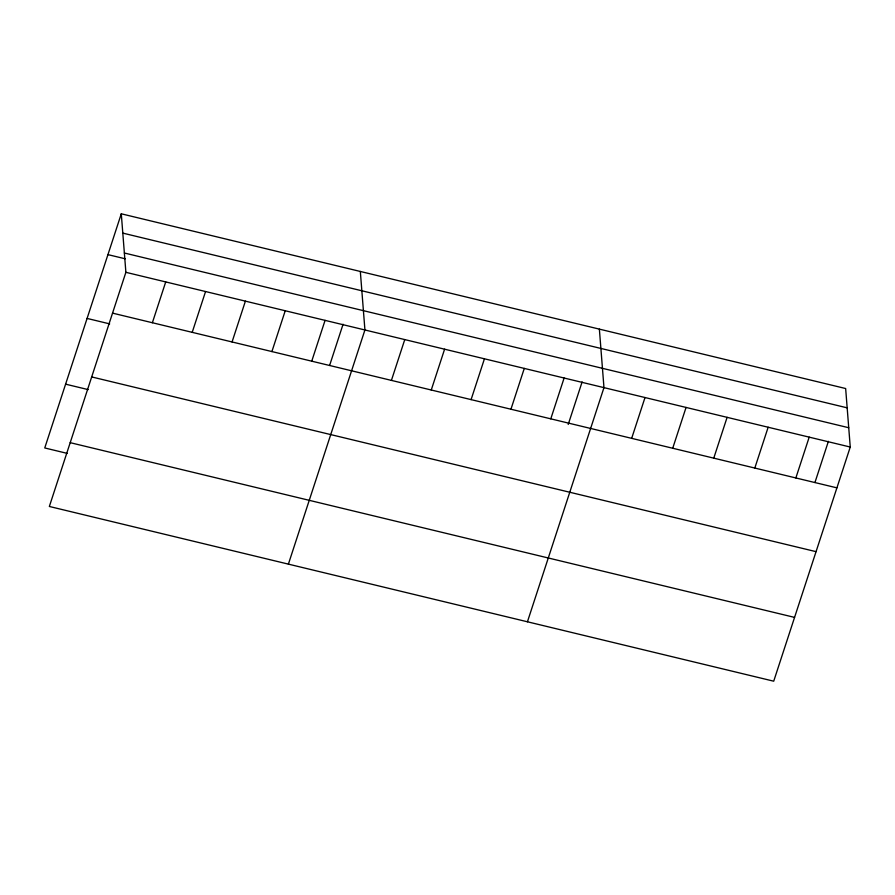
<?xml version="1.0" encoding="UTF-8"?>
<svg xmlns="http://www.w3.org/2000/svg" width="895" height="895" viewBox="0 0 895 895"><rect width="100%" height="100%" fill="white"/><g stroke="black" fill="none" stroke-linecap="round" stroke-linejoin="round"><path stroke-width="1.34" d="M121.284 213.804L125.882 272.315L49.348 506.469L773.716 681.196L850.25 447.041L845.652 388.531L121.284 213.804L44.75 447.959L67.326 453.407M152.374 322.737L165.72 281.925M192.212 332.347L205.559 291.535M232.062 341.957L245.398 301.145M271.901 351.567L285.236 310.755M311.74 361.177L325.075 320.365M329.606 365.451L343.076 324.247M288.391 564.13L364.925 329.975L360.327 271.465M391.417 380.397L404.764 339.585M431.256 390.007L444.602 349.184M471.094 399.617L484.441 358.794M510.944 409.228L524.28 368.404M550.783 418.838L564.118 378.014M568.213 424.443L582.119 381.908M527.435 621.79L603.968 387.625L599.37 329.125M631.669 438.349L645.015 397.525M672.716 448.25L686.062 407.438M713.762 458.15L727.109 417.339M754.809 468.051L768.156 427.239M795.856 477.952L809.203 437.14M814.942 482.517L828.401 441.313M122.805 233.114L847.173 407.84M124.36 253.005L848.74 427.732M107.937 254.627L125.21 258.789M125.882 272.315L850.25 447.041M112.535 313.127L836.903 487.853M87.084 318.43L109.66 323.878M91.682 376.929L816.05 551.656M65.603 384.168L88.18 389.605M70.202 442.667L794.57 617.393"/></g></svg>
